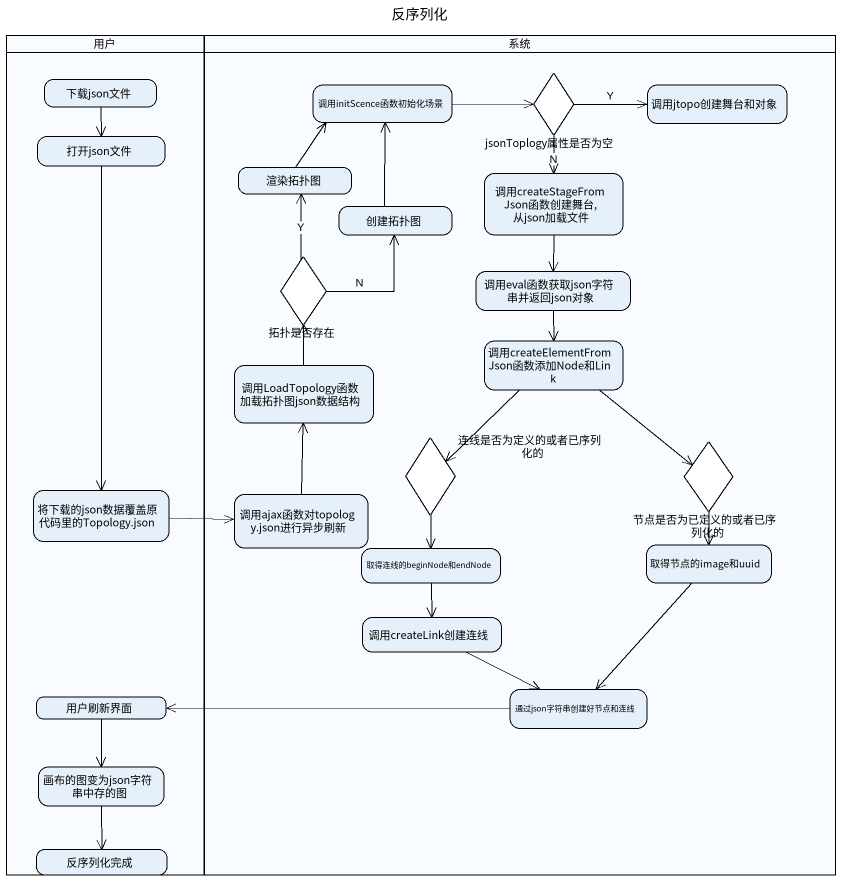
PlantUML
@startuml
title 反序列化
hide empty description
state 用户 <<partition>> {
  state 下载json文件
  state 打开json文件
  state "将下载的json数据覆盖原代码里的Topology.json" as 将下载的json数据覆盖原代码里的Topology
  state 用户刷新界面
  state 画布的图变为json字符串中存的图
  state 反序列化完成
}
state 系统 <<partition>> {
  state 调用initScence函数初始化场景
  state jsonToplogy属性是否为空 <<choice>>
  state 调用jtopo创建舞台和对象
  state 渲染拓扑图
  state "调用createStageFromJson函数创建舞台,从json加载文件" as 调用createStageFromJson函数创建舞台
  state 创建拓扑图
  state 拓扑是否存在 <<choice>>
  state 调用eval函数获取json字符串并返回json对象
  state "调用LoadTopology函数加载拓扑图json数据结构" as 调用LoadTopology函数加载拓扑图json数据结
  state "调用createElementFromJson函数添加Node和Link" as 调用createElementFromJson函数添加N
  state 连线是否为定义的或者已序列化的 <<choice>>
  state 节点是否为已定义的或者已序列化的 <<choice>>
  state "调用ajax函数对topology.json进行异步刷新" as 调用ajax函数对topology_json进行异步刷新
  state 取得连线的beginNode和endNode
  state 取得节点的image和uuid
  state 调用createLink创建连线
  state 通过json字符串创建好节点和连线
}
下载json文件 --> 打开json文件
调用initScence函数初始化场景 -right-> jsonToplogy属性是否为空
jsonToplogy属性是否为空 -right-> 调用jtopo创建舞台和对象 : Y
jsonToplogy属性是否为空 --> 调用createStageFromJson函数创建舞台 : N
打开json文件 --> 将下载的json数据覆盖原代码里的Topology
渲染拓扑图 -up-> 调用initScence函数初始化场景
调用createStageFromJson函数创建舞台 --> 调用eval函数获取json字符串并返回json对象
创建拓扑图 -up-> 调用initScence函数初始化场景
拓扑是否存在 -up-> 渲染拓扑图 : Y
拓扑是否存在 -up-> 创建拓扑图 : N
调用eval函数获取json字符串并返回json对象 --> 调用createElementFromJson函数添加N
调用LoadTopology函数加载拓扑图json数据结 -up-> 拓扑是否存在
调用createElementFromJson函数添加N --> 连线是否为定义的或者已序列化的
调用createElementFromJson函数添加N --> 节点是否为已定义的或者已序列化的
连线是否为定义的或者已序列化的 --> 取得连线的beginNode和endNode
节点是否为已定义的或者已序列化的 --> 取得节点的image和uuid
将下载的json数据覆盖原代码里的Topology -right-> 调用ajax函数对topology_json进行异步刷新
调用ajax函数对topology_json进行异步刷新 -up-> 调用LoadTopology函数加载拓扑图json数据结
取得连线的beginNode和endNode --> 调用createLink创建连线
取得节点的image和uuid --> 通过json字符串创建好节点和连线
调用createLink创建连线 -right-> 通过json字符串创建好节点和连线
通过json字符串创建好节点和连线 -left-> 用户刷新界面
用户刷新界面 --> 画布的图变为json字符串中存的图
画布的图变为json字符串中存的图 --> 反序列化完成
@enduml
